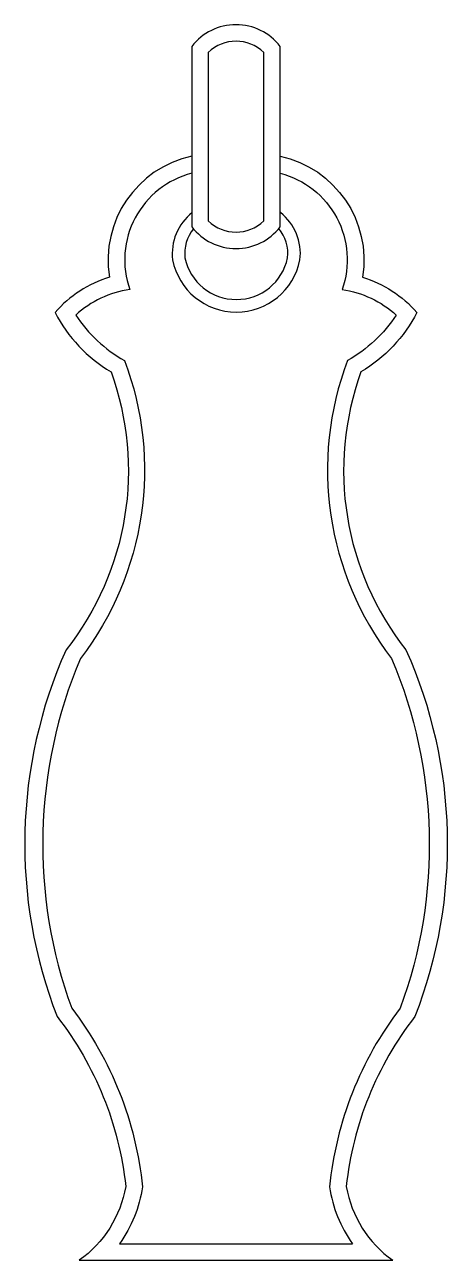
# Model space of a CAD drawing. Header units: metres. Extents: x 75 to 138, y 696 to 880.
import ezdxf

# ---------------------------------------------------------------- set-up
doc = ezdxf.new("R2010")
doc.units = ezdxf.units.M
doc.layers.add('3', color=3, linetype='Continuous')
doc.layers.add('4', color=4, linetype='Continuous')

msp = doc.modelspace()

# ---------------------------------------------------------------- linework, layer by layer
at = {"layer": '3'}
msp.add_line((89.03, 698.7), (123.67, 698.7), dxfattribs=at)
msp.add_lwpolyline([(102.22, 875.83), (102.22, 850.82, 0.41), (110.48, 850.82), (110.48, 875.83, 0.41)], format="xyb", close=True, dxfattribs=at)
for points in [[(99.78, 857.87, 0.44), (90.56, 840.59, 0.15), (82.53, 836.79, 0.12), (89.77, 830.04, -0.26), (83.22, 785.73, 0.19), (81.93, 733.7, -0.14), (92.44, 707.15, -0.12), (89.03, 698.7)], [(112.92, 857.87, -0.44), (122.13, 840.59, -0.15), (130.17, 836.79, -0.12), (122.93, 830.04, 0.26), (129.48, 785.73, -0.19), (130.76, 733.7, 0.14), (120.26, 707.15, 0.12), (123.67, 698.7)], [(100.01, 849.62, 0.2), (98.76, 845.29, 0.81), (114.03, 845.29, 0.2), (112.74, 849.67, 0.2)]]:
    msp.add_lwpolyline(points, format="xyb", dxfattribs=at)
at = {"layer": '4'}
msp.add_line((83.03, 696.23), (129.67, 696.23), dxfattribs=at)
msp.add_lwpolyline([(99.78, 876.75), (99.78, 849.9, 0.49), (112.92, 849.9), (112.92, 876.75, 0.49)], format="xyb", close=True, dxfattribs=at)
for points in [[(99.78, 860.41, 0.4), (87.54, 842.43, 0.14), (79.45, 837.17, 0.14), (87.77, 828.34, -0.26), (81.08, 787.01, 0.2), (79.75, 732.47, -0.14), (89.95, 707.21, -0.2), (83.03, 696.23)], [(112.92, 860.41, -0.4), (125.16, 842.43, -0.14), (133.25, 837.17, -0.14), (124.93, 828.34, 0.26), (131.62, 787.01, -0.2), (132.95, 732.47, 0.14), (122.75, 707.21, 0.2), (129.67, 696.23)], [(99.81, 852.02, 0.26), (96.92, 845, 0.82), (115.86, 845, 0.26), (112.98, 852.02)]]:
    msp.add_lwpolyline(points, format="xyb", dxfattribs=at)

doc.saveas('drawing.dxf')
